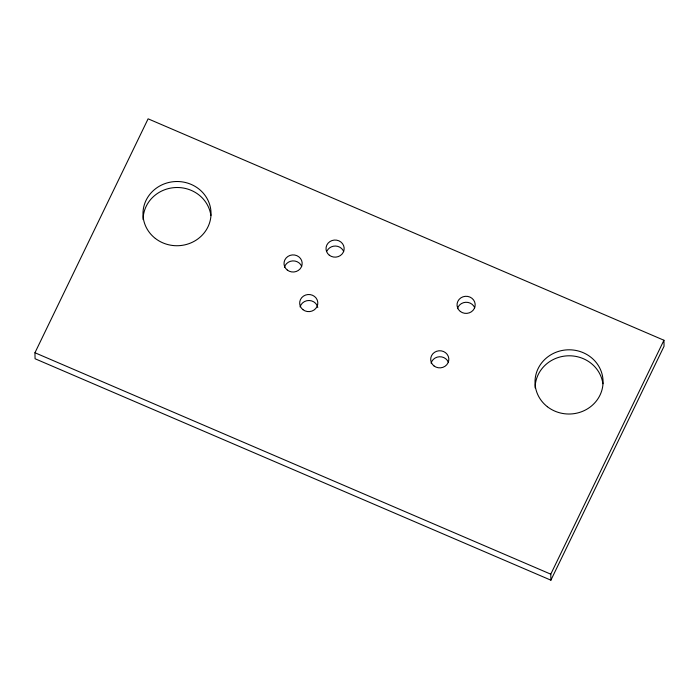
<?xml version="1.0" encoding="UTF-8"?>
<svg xmlns="http://www.w3.org/2000/svg" width="699" height="699" viewBox="0 0 699 699"><rect width="100%" height="100%" fill="white"/><g stroke="black" fill="none" stroke-linecap="round" stroke-linejoin="round"><path stroke-width="1.05" d="M34.95 352.75L148.109 118.821L663.936 340.247L664.05 346.25L550.891 580.179L35.064 358.753L34.95 352.75L550.777 574.176L550.891 580.179M550.777 574.176L663.936 340.247M535.119 387.875A34.033 32.119 -1.1 0 1 567.029 355.852A34.033 32.119 -1.1 0 1 602.896 383.751M143.094 219.591A34.033 32.119 -1.1 0 1 175.003 187.568A34.033 32.119 -1.1 0 1 210.871 215.467M457.443 308.705A9.078 8.563 -1.1 0 1 465.761 302.283A9.078 8.563 -1.1 0 1 474.735 307.831M431.1 363.174A9.078 8.563 -1.1 0 1 439.418 356.752A9.078 8.563 -1.1 0 1 448.382 362.292M326.957 251.055A9.078 8.563 -1.1 0 1 335.537 246.039A9.078 8.563 -1.1 0 1 343.707 251.588M284.423 267.324A9.078 8.563 -1.1 0 1 292.741 260.902A9.078 8.563 -1.1 0 1 301.715 266.45M300.081 306.931A9.078 8.563 -1.1 0 1 309.185 300.5A9.078 8.563 -1.1 0 1 317.783 307.49M155.327 238.429A34.033 32.119 -1.1 0 0 210.556 218.892A34.033 32.119 -1.1 0 0 165.121 183.557A34.033 32.119 -1.1 0 0 155.327 238.429M547.361 406.713A34.033 32.119 -1.1 0 0 602.59 387.176A34.033 32.119 -1.1 0 0 557.147 351.842A34.033 32.119 -1.1 0 0 547.361 406.713M433.983 365.927A9.078 8.563 -1.1 0 0 448.714 360.71A9.078 8.563 -1.1 0 0 436.595 351.291A9.078 8.563 -1.1 0 0 433.983 365.927M460.335 311.457A9.078 8.563 -1.1 0 0 475.058 306.241A9.078 8.563 -1.1 0 0 462.948 296.822A9.078 8.563 -1.1 0 0 460.335 311.457M302.964 309.683A9.078 8.563 -1.1 0 0 317.696 304.467A9.078 8.563 -1.1 0 0 305.577 295.048A9.078 8.563 -1.1 0 0 302.964 309.683M329.316 255.214A9.078 8.563 -1.1 0 0 344.039 250.006A9.078 8.563 -1.1 0 0 331.92 240.578A9.078 8.563 -1.1 0 0 329.316 255.214M287.315 270.076A9.078 8.563 -1.1 0 0 302.047 264.86A9.078 8.563 -1.1 0 0 289.928 255.441A9.078 8.563 -1.1 0 0 287.315 270.076"/></g></svg>
